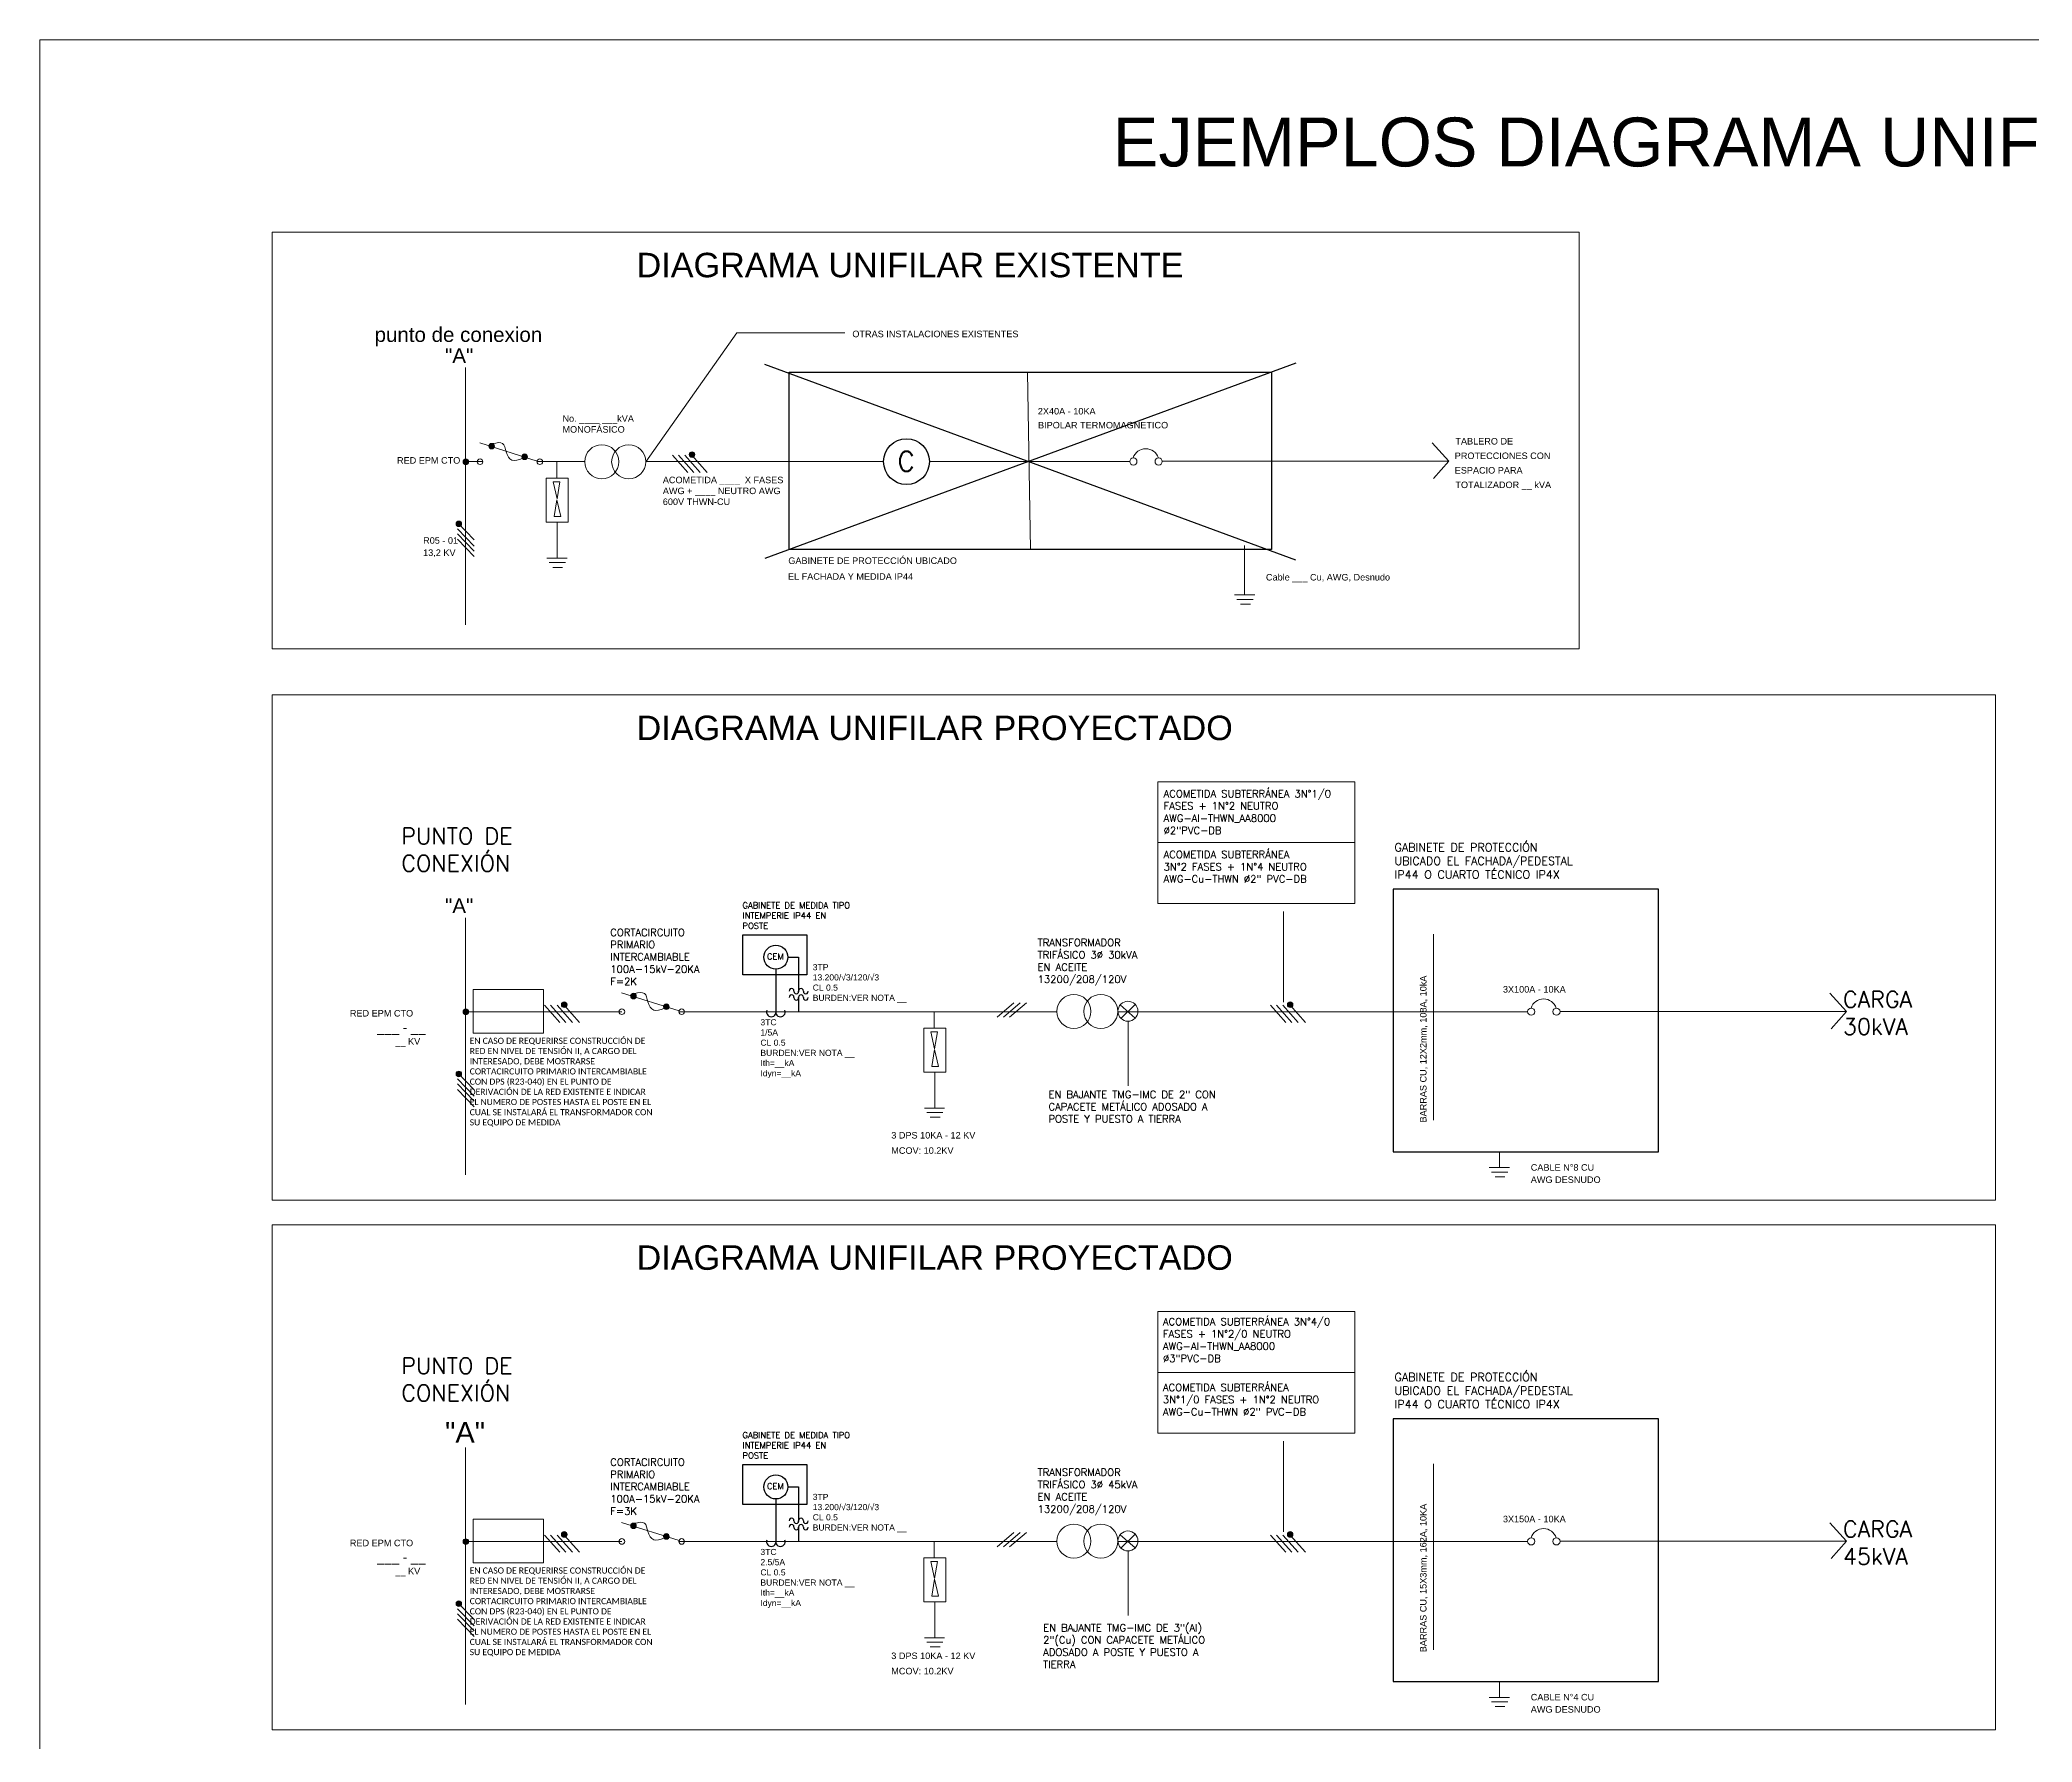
# Model space of a CAD drawing. Header units: millimetres. Extents: x 168 to 394, y 129 to 255.
# Drawn here: x 167.52 to 191.95, y 148.32 to 169.19 of the extents above; entities that cross this region are included whole.
import ezdxf

# ---------------------------------------------------------------- set-up
doc = ezdxf.new("R2010")
doc.units = ezdxf.units.MM
for name, color, linetype, lineweight in [('Equipos', 20, 'Continuous', 13), ('Esquemas', 7, 'Continuous', 13), ('Gabinete', 21, 'Continuous', 25), ('Gabinete de medida', 4, 'Continuous', 25), ('Redes', 3, 'Continuous', 25), ('textos', 7, 'Continuous', 13), ('Trafo', 40, 'Continuous', 13), ('Tubo Bajante', 5, 'Continuous', 25)]:
    doc.layers.add(name, color=color, linetype=linetype, lineweight=lineweight)
doc.layers.add('Medidor', color=210, linetype='Continuous')
doc.styles.add('0..18', font='', dxfattribs={"height": 0.18})
doc.styles.add('0.08', font='', dxfattribs={"height": 0.08})
doc.styles.add('0.3', font='', dxfattribs={"height": 0.3})
doc.styles.add('0.6', font='', dxfattribs={"height": 0.6})
doc.styles.add('RomanS', font='romans.shx')
doc.styles.get("Standard").update_dxf_attribs({"font": '', "height": 0.1})
doc.styles.get('0..18').set_extended_font_data('@Arial Unicode MS')
doc.styles.get('0.08').set_extended_font_data('@Arial Unicode MS')
doc.styles.get('0.3').set_extended_font_data('@Arial Unicode MS')
doc.styles.get('0.6').set_extended_font_data('@Arial Unicode MS')
doc.styles.get('Standard').set_extended_font_data('@Arial Unicode MS')

# ---------------------------------------------------------------- blocks, each defined once
blk = doc.blocks.new('A$C2A7F7C46')
at = {"lineweight": 0}
h = blk.add_hatch(color=256, dxfattribs=at)
h.dxf.hatch_style = 1
h.paths.add_polyline_path([(0.21, 0.189, 1), (0.142, 0.189, 1)])
h = blk.add_hatch(color=256, dxfattribs=at)
h.dxf.hatch_style = 1
h.paths.add_polyline_path([(0.614, 0.059, 1), (0.545, 0.059, 1)])
for p, q in [((0.031, 0.23), (0.735, 0.007)), ((0.974, 0.001), (0.974, -0.204)), ((0.845, -0.204), (1.115, -0.204)), ((0.845, -0.742), (0.845, -0.204)), ((1.115, -0.204), (1.115, -0.742)), ((0.932, -0.25), (1.013, -0.25)), ((0.978, -0.456), (0.932, -0.25)), ((0.943, -0.673), (0.977, -0.467)), ((0.977, -0.467), (1.024, -0.673)), ((1.013, -0.25), (0.978, -0.456)), ((1.024, -0.673), (0.943, -0.673)), ((1.115, -0.742), (0.845, -0.742)), ((0.98, -0.742), (0.98, -1.178)), ((0.852, -1.183), (1.1, -1.183)), ((0.881, -1.238), (1.08, -1.238)), ((0.925, -1.297), (1.046, -1.297))]:
    blk.add_line(p, q, dxfattribs=at)
for centre in [(0.034, -0.002), (0.176, 0.189), (0.58, 0.059), (0.767, -0.002)]:
    blk.add_circle(centre, 0.0343, dxfattribs=at)
blk.add_spline([(0.191, 0.22), (0.311, 0.222), (0.353, 0.118), (0.424, 0.017), (0.55, 0.038)], degree=3, dxfattribs=at)

msp = doc.modelspace()

# ---------------------------------------------------------------- hatches: boundary and pattern name
at = {"lineweight": 0}
h = msp.add_hatch(color=256, dxfattribs=at)
h.dxf.hatch_style = 1
h.paths.add_polyline_path([(174.83785, 157.46825, 1), (174.76929, 157.46825, 1)])
h = msp.add_hatch(color=256, dxfattribs=at)
h.dxf.hatch_style = 1
h.paths.add_polyline_path([(175.24155, 157.33809, 1), (175.17299, 157.33809, 1)])
h = msp.add_hatch(color=256, dxfattribs=at)
h.dxf.hatch_style = 1
h.paths.add_polyline_path([(174.83785, 150.97396, 1), (174.76929, 150.97396, 1)])
h = msp.add_hatch(color=256, dxfattribs=at)
h.dxf.hatch_style = 1
h.paths.add_polyline_path([(175.24155, 150.8438, 1), (175.17299, 150.8438, 1)])
at = {"layer": 'Redes', "lineweight": 0}
h = msp.add_hatch(color=256, dxfattribs=at)
h.dxf.hatch_style = 1
h.paths.add_polyline_path([(172.78272, 164.01928, 1), (172.71416, 164.01928, 1)])
h = msp.add_hatch(color=256, dxfattribs=at)
h.dxf.hatch_style = 1
h.paths.add_polyline_path([(175.55653, 164.10742, 1), (175.48797, 164.10742, 1)])
h = msp.add_hatch(color=256, dxfattribs=at)
h.dxf.hatch_style = 1
h.paths.add_polyline_path([(172.6966, 163.25883, 1), (172.62804, 163.25883, 1)])
h = msp.add_hatch(color=256, dxfattribs=at)
h.dxf.hatch_style = 1
h.paths.add_polyline_path([(173.98893, 157.36274, 1), (173.92037, 157.36274, 1)])
h = msp.add_hatch(color=256, dxfattribs=at)
h.dxf.hatch_style = 1
h.paths.add_polyline_path([(182.89064, 157.36274, 1), (182.82208, 157.36274, 1)])
h = msp.add_hatch(color=256, dxfattribs=at)
h.dxf.hatch_style = 1
h.paths.add_polyline_path([(172.78272, 157.2746, 1), (172.71416, 157.2746, 1)])
h = msp.add_hatch(color=256, dxfattribs=at)
h.dxf.hatch_style = 1
h.paths.add_polyline_path([(172.6966, 156.51415, 1), (172.62804, 156.51415, 1)])
h = msp.add_hatch(color=256, dxfattribs=at)
h.dxf.hatch_style = 1
h.paths.add_polyline_path([(172.78272, 150.78031, 1), (172.71416, 150.78031, 1)])
h = msp.add_hatch(color=256, dxfattribs=at)
h.dxf.hatch_style = 1
h.paths.add_polyline_path([(173.98893, 150.86845, 1), (173.92037, 150.86845, 1)])
h = msp.add_hatch(color=256, dxfattribs=at)
h.dxf.hatch_style = 1
h.paths.add_polyline_path([(182.89064, 150.86845, 1), (182.82208, 150.86845, 1)])
h = msp.add_hatch(color=256, dxfattribs=at)
h.dxf.hatch_style = 1
h.paths.add_polyline_path([(172.6966, 150.01986, 1), (172.62804, 150.01986, 1)])

# ---------------------------------------------------------------- linework, layer by layer
at = {"lineweight": 0}
for p, q in [((174.65819, 157.50895), (175.36221, 157.28679)), ((178.49278, 157.27988), (178.49278, 157.07515)), ((178.36401, 157.07515), (178.63349, 157.07515)), ((178.36401, 156.5369), (178.36401, 157.07515)), ((178.45052, 157.02889), (178.53123, 157.02889)), ((178.49669, 156.82316), (178.45052, 157.02889)), ((178.53123, 157.02889), (178.49669, 156.82316)), ((178.63349, 157.07515), (178.63349, 156.5369)), ((178.46142, 156.60656), (178.49595, 156.81229)), ((178.54212, 156.60656), (178.46142, 156.60656)), ((178.49595, 156.81229), (178.54212, 156.60656)), ((178.63349, 156.5369), (178.36401, 156.5369)), ((178.49875, 156.5369), (178.49875, 156.10142)), ((178.37069, 156.09631), (178.6188, 156.09631)), ((178.3994, 156.04125), (178.59812, 156.04125)), ((178.44305, 155.98275), (178.56472, 155.98275)), ((174.65819, 151.01466), (175.36221, 150.7925)), ((178.49278, 150.78559), (178.49278, 150.58086)), ((178.36401, 150.58086), (178.63349, 150.58086)), ((178.36401, 150.04261), (178.36401, 150.58086)), ((178.45052, 150.5346), (178.53123, 150.5346)), ((178.49669, 150.32887), (178.45052, 150.5346)), ((178.53123, 150.5346), (178.49669, 150.32887)), ((178.63349, 150.58086), (178.63349, 150.04261)), ((178.46142, 150.11227), (178.49595, 150.318)), ((178.49595, 150.318), (178.54212, 150.11227)), ((178.63349, 150.04261), (178.36401, 150.04261)), ((178.54212, 150.11227), (178.46142, 150.11227)), ((178.49875, 150.04261), (178.49875, 149.60713)), ((178.37069, 149.60202), (178.6188, 149.60202)), ((178.3994, 149.54696), (178.59812, 149.54696)), ((178.44305, 149.48846), (178.56472, 149.48846))]:
    msp.add_line(p, q, dxfattribs=at)
for centre in [(174.80357, 157.46825), (175.20727, 157.33809), (174.66175, 157.27695), (175.39466, 157.27695), (174.80357, 150.97396), (174.66175, 150.78266), (175.20727, 150.8438), (175.39466, 150.78266)]:
    msp.add_circle(centre, 0.03428, dxfattribs=at)
for points in [[(174.819, 157.499), (174.93845, 157.50085), (174.9803, 157.39685), (175.05136, 157.29674), (175.17785, 157.31779)], [(174.819, 151.00471), (174.93845, 151.00656), (174.9803, 150.90256), (175.05136, 150.80245), (175.17785, 150.8235)]]:
    msp.add_spline(points, degree=3, dxfattribs=at)
at = {"layer": 'Equipos', "lineweight": 0}
for p, q in [((182.29804, 162.3873), (182.29804, 162.99332)), ((182.17398, 162.3873), (182.4221, 162.3873)), ((182.20269, 162.33224), (182.40142, 162.33224)), ((182.24634, 162.27374), (182.36801, 162.27374)), ((185.42403, 155.55806), (185.42403, 155.37017)), ((185.29597, 155.36506), (185.54409, 155.36506)), ((185.32468, 155.31), (185.52341, 155.31)), ((185.36833, 155.2515), (185.49, 155.2515)), ((185.42403, 149.06377), (185.42403, 148.87588)), ((185.29597, 148.87077), (185.54409, 148.87077)), ((185.32468, 148.81571), (185.52341, 148.81571)), ((185.36833, 148.75721), (185.49, 148.75721))]:
    msp.add_line(p, q, dxfattribs=at)
for centre in [(180.93369, 164.02228), (181.24289, 164.02228), (185.81208, 157.2776), (186.12129, 157.2776), (185.81208, 150.78331), (186.12129, 150.78331)]:
    msp.add_circle(centre, 0.04409, dxfattribs=at)
for centre in [(181.08543, 164.01607), (185.96383, 157.27139), (185.96383, 150.7771)]:
    msp.add_arc(centre, 0.16241, 18.094384, 161.908773, dxfattribs=at)
at = {"layer": 'Esquemas'}
msp.add_lwpolyline([(167.52449, 169.19199), (212.55084, 169.19199), (212.55084, 128.97229), (167.52449, 128.97229)], close=True, dxfattribs=at)
at = {"layer": 'Esquemas', "lineweight": 0}
for points in [[(170.37183, 161.72416), (186.40091, 161.72416), (186.40091, 166.83497), (170.37183, 166.83497)], [(170.37183, 154.96613), (191.50429, 154.96613), (191.50429, 161.16042), (170.37183, 161.16042)], [(170.37183, 148.47184), (170.37183, 154.66613), (191.50429, 154.66613), (191.50429, 148.47184)]]:
    msp.add_lwpolyline(points, close=True, dxfattribs=at)
at = {"layer": 'Gabinete'}
for p, q in [((182.92751, 165.22897), (176.41338, 162.83251)), ((182.92751, 162.81429), (176.41338, 165.21075))]:
    msp.add_line(p, q, dxfattribs=at)
at = {"layer": 'Gabinete', "lineweight": 0}
for p, q in [((179.63422, 165.11861), (179.67045, 162.94288)), ((182.62751, 164.71883), (182.62751, 164.70601)), ((182.62751, 164.69857), (182.62751, 164.68363)), ((182.62751, 164.67613), (182.62751, 164.66337)), ((182.62751, 164.65485), (182.62751, 164.63991)), ((182.62751, 164.63241), (182.62751, 164.61959)), ((182.62751, 164.61215), (182.62751, 164.59612))]:
    msp.add_line(p, q, dxfattribs=at)
at = {"layer": 'Gabinete'}
for points in [[(176.71338, 165.11861), (182.62751, 165.11861), (182.62751, 162.94288), (176.71338, 162.94288)], [(176.71338, 165.11861), (182.62751, 165.11861), (182.62751, 162.94288), (176.71338, 162.94288)], [(184.11762, 155.55806), (187.37081, 155.55806), (187.37081, 158.77863), (184.11762, 158.77863)], [(184.11762, 149.06377), (187.37081, 149.06377), (187.37081, 152.28434), (184.11762, 152.28434)]]:
    msp.add_lwpolyline(points, close=True, dxfattribs=at)
at = {"layer": 'Gabinete de medida', "ltscale": 0.07}
for p, q in [((176.6967, 157.94493), (176.82903, 157.94493)), ((176.82903, 157.94493), (176.82903, 157.5219)), ((176.54958, 157.79781), (176.54958, 157.26269)), ((176.82903, 157.45797), (176.82903, 157.27695)), ((176.54958, 151.30352), (176.54958, 150.7684)), ((176.6967, 151.45064), (176.82903, 151.45064)), ((176.82903, 151.45064), (176.82903, 151.02761)), ((176.82903, 150.96368), (176.82903, 150.78266))]:
    msp.add_line(p, q, dxfattribs=at)
at = {"layer": 'Gabinete de medida', "ltscale": 2}
for points in [[(176.14271, 157.72948), (176.14271, 158.21907), (176.93014, 158.21907), (176.93014, 157.72948)], [(176.14271, 151.23519), (176.14271, 151.72478), (176.93014, 151.72478), (176.93014, 151.23519)]]:
    msp.add_lwpolyline(points, close=True, dxfattribs=at)
at = {"layer": 'Gabinete de medida', "ltscale": 0.07}
for centre, radius, start, end in [((176.74198, 157.53276), 0.02924, 353.151167, 187.030443), ((176.74198, 157.45454), 0.02924, 353.151167, 187.030443), ((176.80005, 157.52578), 0.02924, 173.151167, 7.030443), ((176.80005, 157.44756), 0.02924, 173.151167, 7.030443), ((176.85809, 157.53294), 0.02924, 353.151167, 187.030443), ((176.85809, 157.45472), 0.02924, 353.151167, 187.030443), ((176.91615, 157.52597), 0.02924, 173.151167, 7.030443), ((176.91615, 157.44775), 0.02924, 173.151167, 7.030443), ((176.49279, 157.27209), 0.05737, 157.311916, 351.191192), ((176.60617, 157.27209), 0.05737, 188.808808, 22.688084), ((176.74198, 151.03847), 0.02924, 353.151167, 187.030443), ((176.74198, 150.96025), 0.02924, 353.151167, 187.030443), ((176.80005, 151.03149), 0.02924, 173.151167, 7.030443), ((176.85809, 151.03865), 0.02924, 353.151167, 187.030443), ((176.85809, 150.96043), 0.02924, 353.151167, 187.030443), ((176.91615, 151.03168), 0.02924, 173.151167, 7.030443), ((176.49279, 150.7778), 0.05737, 157.311916, 351.191192), ((176.60617, 150.7778), 0.05737, 188.808808, 22.688084), ((176.80005, 150.95327), 0.02924, 173.151167, 7.030443), ((176.91615, 150.95346), 0.02924, 173.151167, 7.030443)]:
    msp.add_arc(centre, radius, start, end, dxfattribs=at)
at = {"layer": 'Medidor'}
for centre, radius in [((178.15148, 164.02163), 0.28086), ((176.54958, 157.94493), 0.14712), ((176.54958, 151.45064), 0.14712)]:
    msp.add_circle(centre, radius, dxfattribs=at)
at = {"layer": 'Redes', "lineweight": 0}
for p, q in [((172.74557, 165.17422), (172.74557, 162.02133)), ((184.596, 164.24966), (184.80065, 164.02564)), ((172.78173, 164.02163), (172.95695, 164.02163)), ((173.62146, 164.02163), (174.20594, 164.02163)), ((174.95502, 164.02163), (177.87062, 164.02163)), ((175.28115, 164.10037), (175.46905, 163.88929)), ((175.35397, 164.10037), (175.54187, 163.88929)), ((175.43382, 164.10037), (175.62172, 163.88929)), ((175.52073, 164.10037), (175.70863, 163.88929)), ((178.43234, 164.02163), (180.88823, 164.02163)), ((181.28698, 164.02564), (184.80065, 164.02564)), ((184.80065, 164.02564), (184.61191, 163.81313)), ((172.64465, 163.27475), (172.84823, 163.06286)), ((172.64465, 163.19717), (172.84823, 162.98528)), ((172.64465, 163.13588), (172.84823, 162.92399)), ((172.64465, 163.06859), (172.84823, 162.8567)), ((172.74557, 158.42954), (172.74557, 155.27665)), ((173.71355, 157.35569), (173.90145, 157.14461)), ((173.78637, 157.35569), (173.97427, 157.14461)), ((173.86622, 157.35569), (174.05412, 157.14461)), ((173.95313, 157.35569), (174.14103, 157.14461)), ((179.46743, 157.38629), (179.26204, 157.21195)), ((179.54446, 157.38629), (179.33907, 157.21195)), ((179.62148, 157.38629), (179.4161, 157.21195)), ((182.61526, 157.35569), (182.80316, 157.14461)), ((182.68808, 157.35569), (182.87598, 157.14461)), ((182.76793, 157.35569), (182.95583, 157.14461)), ((182.85484, 157.35569), (183.04274, 157.14461)), ((189.4744, 157.50498), (189.67905, 157.28096)), ((172.78173, 157.27695), (174.66175, 157.27695)), ((175.36038, 157.27695), (176.99077, 157.27695)), ((176.99077, 157.27695), (179.9948, 157.27695)), ((180.74384, 157.27695), (185.76663, 157.27695)), ((186.16538, 157.28096), (189.67905, 157.28096)), ((189.67905, 157.28096), (189.49031, 157.06845)), ((172.64465, 156.53007), (172.84823, 156.31818)), ((172.64465, 156.45249), (172.84823, 156.2406)), ((172.64465, 156.3912), (172.84823, 156.17931)), ((172.64465, 156.32391), (172.84823, 156.11202)), ((172.74557, 151.93525), (172.74557, 148.78236)), ((189.4744, 151.01069), (189.67905, 150.78667)), ((172.78173, 150.78266), (174.66175, 150.78266)), ((173.71355, 150.8614), (173.90145, 150.65031)), ((173.78637, 150.8614), (173.97427, 150.65031)), ((173.86622, 150.8614), (174.05412, 150.65031)), ((173.95313, 150.8614), (174.14103, 150.65031)), ((175.36038, 150.78266), (176.99077, 150.78266)), ((176.99077, 150.78266), (179.9948, 150.78266)), ((179.46743, 150.892), (179.26204, 150.71766)), ((179.54446, 150.892), (179.33907, 150.71766)), ((179.62148, 150.892), (179.4161, 150.71766)), ((180.74384, 150.78266), (185.76663, 150.78266)), ((182.61526, 150.8614), (182.80316, 150.65031)), ((182.68808, 150.8614), (182.87598, 150.65031)), ((182.76793, 150.8614), (182.95583, 150.65031)), ((182.85484, 150.8614), (183.04274, 150.65031)), ((186.16538, 150.78667), (189.67905, 150.78667)), ((189.67905, 150.78667), (189.49031, 150.57416)), ((172.64465, 150.03578), (172.84823, 149.82389)), ((172.64465, 149.9582), (172.84823, 149.74631)), ((172.64465, 149.89691), (172.84823, 149.68502)), ((172.64465, 149.82962), (172.84823, 149.61773))]:
    msp.add_line(p, q, dxfattribs=at)
for centre in [(172.74844, 164.01928), (175.52225, 164.10742), (172.66232, 163.25883), (173.95465, 157.36274), (182.85636, 157.36274), (172.74844, 157.2746), (172.66232, 156.51415), (172.74844, 150.78031), (173.95465, 150.86845), (182.85636, 150.86845), (172.66232, 150.01986)]:
    msp.add_circle(centre, 0.03428, dxfattribs=at)
at = {"layer": 'textos', "lineweight": 0}
for p, q in [((182.77452, 157.39377), (182.77452, 158.50749)), ((184.61414, 158.22827), (184.61414, 155.94912)), ((180.86978, 157.15993), (180.86978, 156.36954)), ((182.77452, 150.89948), (182.77452, 152.0132)), ((184.61414, 151.73398), (184.61414, 149.45483)), ((180.86978, 150.66564), (180.86978, 149.87525))]:
    msp.add_line(p, q, dxfattribs=at)
at = {"layer": 'textos'}
msp.add_lwpolyline([(174.95503, 164.01928), (176.07081, 165.59987), (177.39479, 165.59987)], dxfattribs=at)
for points in [[(181.2321, 160.09503), (183.64994, 160.09503), (183.64994, 159.34958), (181.2321, 159.34958)], [(181.2321, 159.34958), (183.64994, 159.34958), (183.64994, 158.60413), (181.2321, 158.60413)], [(172.83859, 157.55119), (173.6997, 157.55119), (173.6997, 157.01289), (172.83859, 157.01289)], [(181.2321, 153.60073), (183.64994, 153.60073), (183.64994, 152.85529), (181.2321, 152.85529)], [(181.2321, 152.85529), (183.64994, 152.85529), (183.64994, 152.10984), (181.2321, 152.10984)], [(172.83859, 151.0569), (173.6997, 151.0569), (173.6997, 150.5186), (172.83859, 150.5186)]]:
    msp.add_lwpolyline(points, close=True, dxfattribs=at)
at = {"layer": 'Trafo', "lineweight": 0}
for centre in [(174.41532, 164.01928), (174.74564, 164.01928), (180.20416, 157.28047), (180.53448, 157.28047), (180.20416, 150.78617), (180.53448, 150.78617)]:
    msp.add_circle(centre, 0.20939, dxfattribs=at)
at = {"layer": 'Tubo Bajante', "lineweight": 0}
for p, q in [((180.77218, 157.3593), (180.9558, 157.19726)), ((180.77778, 157.19439), (180.95419, 157.36656)), ((180.77218, 150.86501), (180.9558, 150.70297)), ((180.77778, 150.7001), (180.95419, 150.87227))]:
    msp.add_line(p, q, dxfattribs=at)
for centre in [(180.867, 157.28271), (180.867, 150.78842)]:
    msp.add_circle(centre, 0.12254, dxfattribs=at)

# ---------------------------------------------------------------- block references
at = {"layer": 'Equipos'}
msp.add_blockref('A$C2A7F7C46', (172.88867, 164.02163), dxfattribs=at)

# ---------------------------------------------------------------- texts
at = {"layer": 'Medidor', "style": 'RomanS'}
msp.add_text('C', height=0.23822, dxfattribs=at).set_placement((178.04118, 163.90591))
at = {"layer": 'textos', "style": '0.6'}
msp.add_text('EJEMPLOS DIAGRAMA UNIFILAR', height=0.6, dxfattribs=at).set_placement((180.68143, 167.63958))
at = {"layer": 'textos', "lineweight": 0}
for s, height, style, p in [('DIAGRAMA UNIFILAR EXISTENTE', 0.3, '0.3', (174.84161, 166.28126)), ('punto de conexion', 0.18, '0..18', (171.62934, 165.48873)), ('"A"', 0.18, '0..18', (172.49347, 165.23093)), ('OTRAS INSTALACIONES EXISTENTES', 0.08, '0.08', (177.48765, 165.5464)), ('2X40A - 10KA', 0.08, '0.08', (179.76193, 164.59915)), ('BIPOLAR TERMOMAGNETICO', 0.08, '0.08', (179.76456, 164.42823)), ('TABLERO DE', 0.08, '0.08', (184.88224, 164.23085)), ('RED EPM CTO', 0.08, '0.08', (171.90421, 163.99605)), ('ESPACIO PARA', 0.08, '0.08', (184.87402, 163.87464)), ('PROTECCIONES CON', 0.08, '0.08', (184.87431, 164.05274)), ('TOTALIZADOR __ kVA', 0.08, '0.08', (184.88224, 163.69653)), ('R05 - 01', 0.08, '0.08', (172.22441, 163.01452)), ('13,2 KV', 0.08, '0.08', (172.22441, 162.86466)), ('GABINETE DE PROTECCIÓN UBICADO', 0.08, '0.08', (176.70228, 162.7666)), ('EL FACHADA Y MEDIDA IP44', 0.08, '0.08', (176.69843, 162.57259)), ('DIAGRAMA UNIFILAR PROYECTADO', 0.3, '0.3', (174.84161, 160.60672)), ('"A"', 0.18, '0..18', (172.49347, 158.48625)), ('3X100A - 10KA', 0.08, '0.08', (185.4648, 157.51155)), ('RED EPM CTO', 0.08, '0.08', (171.32616, 157.218)), ('__ KV', 0.08, '0.08', (171.88423, 156.87323)), ('CABLE N°8 CU', 0.08, '0.08', (185.80639, 155.32772)), ('AWG DESNUDO', 0.08, '0.08', (185.80639, 155.17772)), ('DIAGRAMA UNIFILAR PROYECTADO', 0.3, '0.3', (174.84161, 154.11243)), ('3X150A - 10KA', 0.08, '0.08', (185.4648, 151.01726)), ('RED EPM CTO', 0.08, '0.08', (171.32616, 150.72371)), ('__ KV', 0.08, '0.08', (171.88423, 150.37894)), ('CABLE N°4 CU', 0.08, '0.08', (185.80639, 148.83343)), ('AWG DESNUDO', 0.08, '0.08', (185.80639, 148.68343))]:
    msp.add_text(s, height=height, dxfattribs=dict(at, style=style)).set_placement(p)
at = {"layer": 'textos', "ltscale": 0.07}
for s, height, style, p in [('CEM', 0.075, 'RomanS', (176.44103, 157.91717)), ('3 DPS 10KA - 12 KV', 0.08, '0.08', (177.96479, 155.72212)), ('MCOV: 10.2KV', 0.08, '0.08', (177.96479, 155.535)), ('CEM', 0.075, 'RomanS', (176.44103, 151.42288)), ('3 DPS 10KA - 12 KV', 0.08, '0.08', (177.96479, 149.34026)), ('MCOV: 10.2KV', 0.08, '0.08', (177.96479, 149.15314))]:
    msp.add_text(s, height=height, dxfattribs=dict(at, style=style)).set_placement(p)
at = {"layer": 'textos', "lineweight": 0}
for s, height, p in [('___ - __', 0.115222, (171.66241, 157.02652)), ('"A"', 0.255014, (172.49347, 151.99196)), ('___ - __', 0.115222, (171.66241, 150.53223))]:
    msp.add_text(s, height=height, dxfattribs=at).set_placement(p)
at = {"layer": 'textos', "lineweight": 0, "char_height": 0.08, "attachment_point": 1, "style": '0.08'}
for s, insert in [('\\A1;\\pxt3;No. ____ ___kVA\\P\\ptz;MONOFÁSICO', (173.93298, 164.58955)), ('\\A1;ACOMETIDA ____  X FASES AWG + ____ NEUTRO AWG 600V THWN-CU ', (175.16354, 163.83607)), ('\\A1;Cable ___ Cu, AWG, Desnudo', (182.55909, 162.6438))]:
    msp.add_mtext_dynamic_manual_height_columns(s, width=1.5498399, gutter_width=0.48021, heights=[0], dxfattribs=dict(at, insert=insert))
at = {"layer": 'textos', "attachment_point": 1, "style": 'RomanS'}
for s, insert, char_height, width in [('\\A1;ACOMETIDA SUBTERRÁNEA 3N°1/0 FASES + 1N°2 NEUTRO AWG-Al-THWN_AA8000 %%C2"PVC-DB ', (181.30482, 159.99483), 0.09, 2.2537303), ('PUNTO DE CONEXIÓN', (171.95704, 159.52985), 0.2, 1.6175683), ('\\A1;GABINETE DE PROTECCIÓN UBICADO EL FACHADA/PEDESTAL IP44 O CUARTO TÉCNICO IP4X', (184.13626, 159.34222), 0.1, 2.5416604), ('\\A1;ACOMETIDA SUBTERRÁNEA\\P3N°2 FASES + 1N°4 NEUTRO AWG-Cu-THWN %%C2" PVC-DB ', (181.30482, 159.24939), 0.09, 2.2537303), ('GABINETE DE MEDIDA TIPO INTEMPERIE IP44 EN POSTE', (176.1409, 158.61802), 0.075, 1.4544984), ('CORTACIRCUITO PRIMARIO INTERCAMBIABLE\\P100A-15kV-20KA\\PF=2K', (174.51877, 158.29426), 0.09, 1.6175683), ('\\A1;TRANSFORMADOR\\PTRIFÁSICO 3Ø 30kVA\\PEN ACEITE\\P13200/208/120V', (179.75966, 158.16929), 0.09, 1.6433851), ('{\\f@Arial Unicode MS|b0|i0|c0|p34;\\C0;3TP\\P13.200/\\fArial|b0|i0|c0|p34;\\C256;√\\f@Arial Unicode MS|b0|i0|c0|p34;\\C0;3/120/\\fArial|b0|i0|c0|p34;\\C256;√\\f@Arial Unicode MS|b0|i0|c0|p34;\\C0;3\\PCL 0.5\\PBURDEN:VER NOTA __}', (177.00181, 157.86028), 0.075, 1.4544984), ('\\A1;CARGA\\P30kVA', (189.63516, 157.52803), 0.2, 1.2275313), ('{\\f@Arial Unicode MS|b0|i0|c0|p34;\\C0;3TC\\P1/5A\\PCL 0.5\\PBURDEN:VER NOTA __\\PIth=__kA\\PIdyn=__kA}', (176.36022, 157.18527), 0.075, 1.4544984), ('{\\fCalibri|b0|i0|c0|p34;EN CASO DE REQUERIRSE CONSTRUCCIÓN DE RED EN NIVEL DE TENSIÓN II, A CARGO DEL INTERESADO, DEBE MOSTRARSE CORTACIRCUITO PRIMARIO INTERCAMBIABLE CON DPS (R23-040) EN EL PUNTO DE DERIVACIÓN DE LA RED EXISTENTE E INDICAR EL NUMERO DE POSTES HASTA EL POSTE EN EL CUAL SE INSTALARÁ EL TRANSFORMADOR CON SU EQUIPO DE MEDIDA}', (172.79582, 156.95768), 0.075, 2.2537303), ('\\A1;EN BAJANTE TMG-IMC DE 2" CON CAPACETE METÁLICO ADOSADO A POSTE Y PUESTO A TIERRA', (179.89216, 156.30735), 0.09, 2.2537303), ('\\A1;ACOMETIDA SUBTERRÁNEA 3N°4/0 FASES + 1N°2/0 NEUTRO AWG-Al-THWN_AA8000 %%C3"PVC-DB ', (181.29566, 153.52179), 0.09, 2.2537303), ('PUNTO DE CONEXIÓN', (171.95704, 153.03556), 0.2, 1.6175683), ('\\A1;ACOMETIDA SUBTERRÁNEA \\P3N°1/0 FASES + 1N°2 NEUTRO AWG-Cu-THWN %%C2" PVC-DB ', (181.29566, 152.71617), 0.09, 2.2537303), ('\\A1;GABINETE DE PROTECCIÓN UBICADO EL FACHADA/PEDESTAL IP44 O CUARTO TÉCNICO IP4X', (184.13626, 152.84793), 0.1, 2.5416604), ('GABINETE DE MEDIDA TIPO INTEMPERIE IP44 EN POSTE', (176.1409, 152.12373), 0.075, 1.4544984), ('CORTACIRCUITO PRIMARIO INTERCAMBIABLE\\P100A-15kV-20KA\\PF=3K', (174.51877, 151.79997), 0.09, 1.6175683), ('\\A1;TRANSFORMADOR\\PTRIFÁSICO 3Ø 45kVA\\PEN ACEITE\\P13200/208/120V', (179.75966, 151.675), 0.09, 1.6433851), ('{\\f@Arial Unicode MS|b0|i0|c0|p34;\\C0;3TP\\P13.200/\\fArial|b0|i0|c0|p34;\\C256;√\\f@Arial Unicode MS|b0|i0|c0|p34;\\C0;3/120/\\fArial|b0|i0|c0|p34;\\C256;√\\f@Arial Unicode MS|b0|i0|c0|p34;\\C0;3\\PCL 0.5\\PBURDEN:VER NOTA __}', (177.00181, 151.36599), 0.075, 1.4544984), ('\\A1;CARGA\\P45kVA', (189.63516, 151.03374), 0.2, 1.2275313), ('{\\f@Arial Unicode MS|b0|i0|c0|p34;\\C0;3TC\\P2.5/5A\\PCL 0.5\\PBURDEN:VER NOTA __\\PIth=__kA\\PIdyn=__kA}', (176.36022, 150.69098), 0.075, 1.4544984), ('{\\fCalibri|b0|i0|c0|p34;EN CASO DE REQUERIRSE CONSTRUCCIÓN DE RED EN NIVEL DE TENSIÓN II, A CARGO DEL INTERESADO, DEBE MOSTRARSE CORTACIRCUITO PRIMARIO INTERCAMBIABLE CON DPS (R23-040) EN EL PUNTO DE DERIVACIÓN DE LA RED EXISTENTE E INDICAR EL NUMERO DE POSTES HASTA EL POSTE EN EL CUAL SE INSTALARÁ EL TRANSFORMADOR CON SU EQUIPO DE MEDIDA}', (172.79582, 150.46339), 0.075, 2.2537303), ('\\A1;EN BAJANTE TMG-IMC DE 3"(Al) 2"(Cu) CON CAPACETE METÁLICO ADOSADO A POSTE Y PUESTO A TIERRA', (179.82682, 149.76961), 0.09, 2.2537303)]:
    msp.add_mtext(s, dxfattribs=dict(at, insert=insert, char_height=char_height, width=width))
at = {"layer": 'textos', "char_height": 0.08, "width": 2.2205288, "attachment_point": 1, "rotation": 90, "style": '0.08'}
for s, insert in [('BARRAS CU, 12X2mm, 108A, 10kA', (184.44796, 155.91878)), ('BARRAS CU, 15X3mm, 162A, 10KA', (184.44796, 149.42449))]:
    msp.add_mtext(s, dxfattribs=dict(at, insert=insert))

doc.saveas('drawing.dxf')
